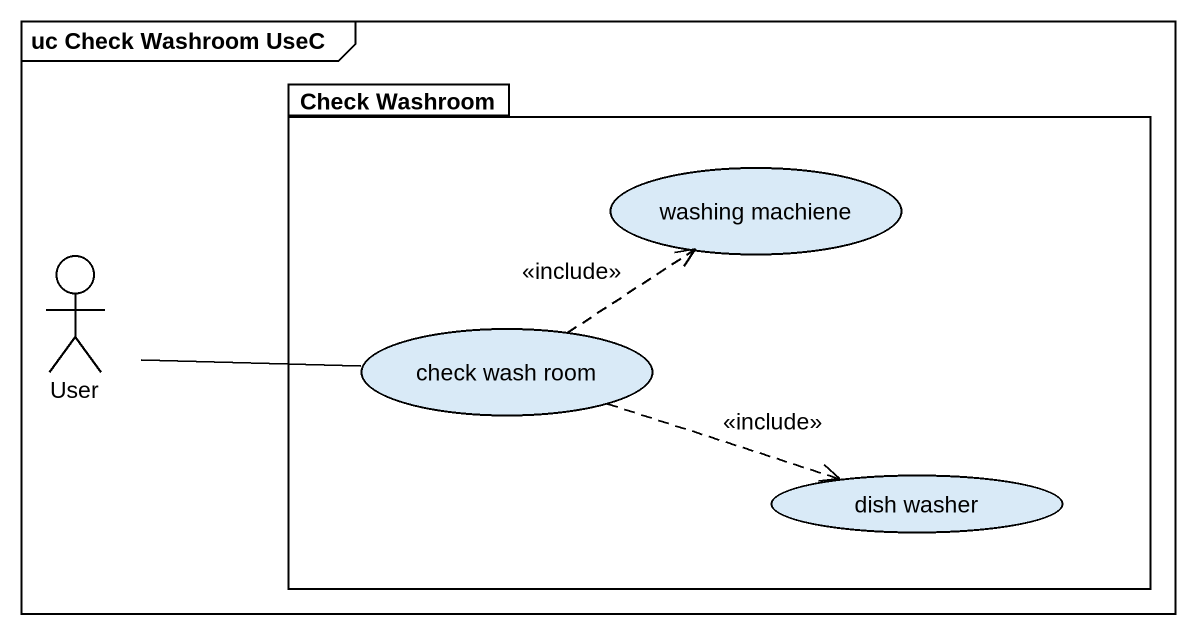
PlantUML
@startuml
mainframe uc Check Washroom UseC
package "Check Washroom" as Check_Washroom {
  usecase "washing machiene" as washing_machiene
  usecase "check wash room" as check_wash_room
  usecase "dish washer" as dish_washer
}
actor User
User -right- check_wash_room
check_wash_room .up.> washing_machiene : <<include>>
check_wash_room .right.> dish_washer : <<include>>
@enduml
